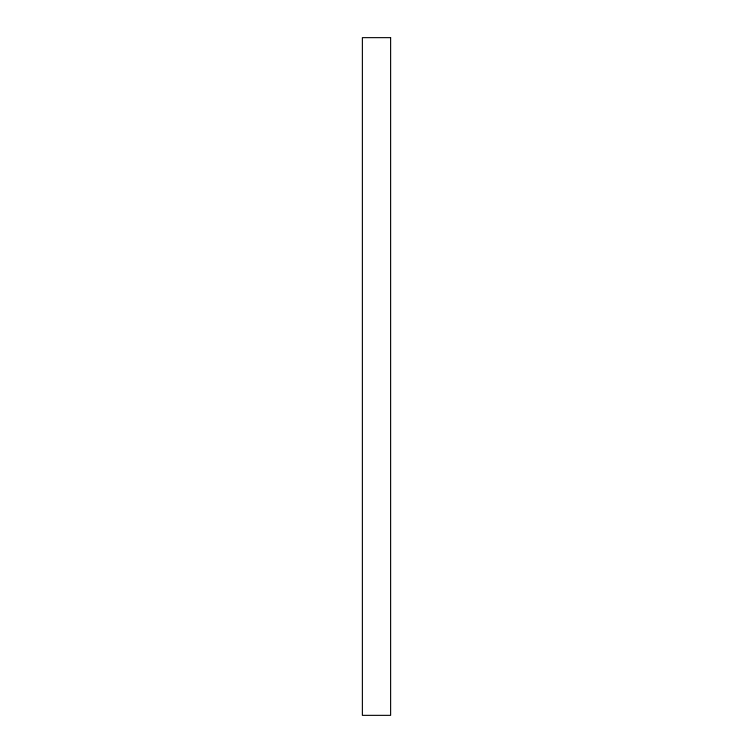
<?xml version="1.0" encoding="UTF-8"?>
<svg xmlns="http://www.w3.org/2000/svg" width="753" height="753" viewBox="0 0 753 753"><rect width="100%" height="100%" fill="white"/><g stroke="black" fill="none" stroke-linecap="round" stroke-linejoin="round"><path stroke-width="1.13" d="M390.619 37.65L362.381 37.65L362.381 715.35L390.619 715.35L390.619 37.65"/></g></svg>
